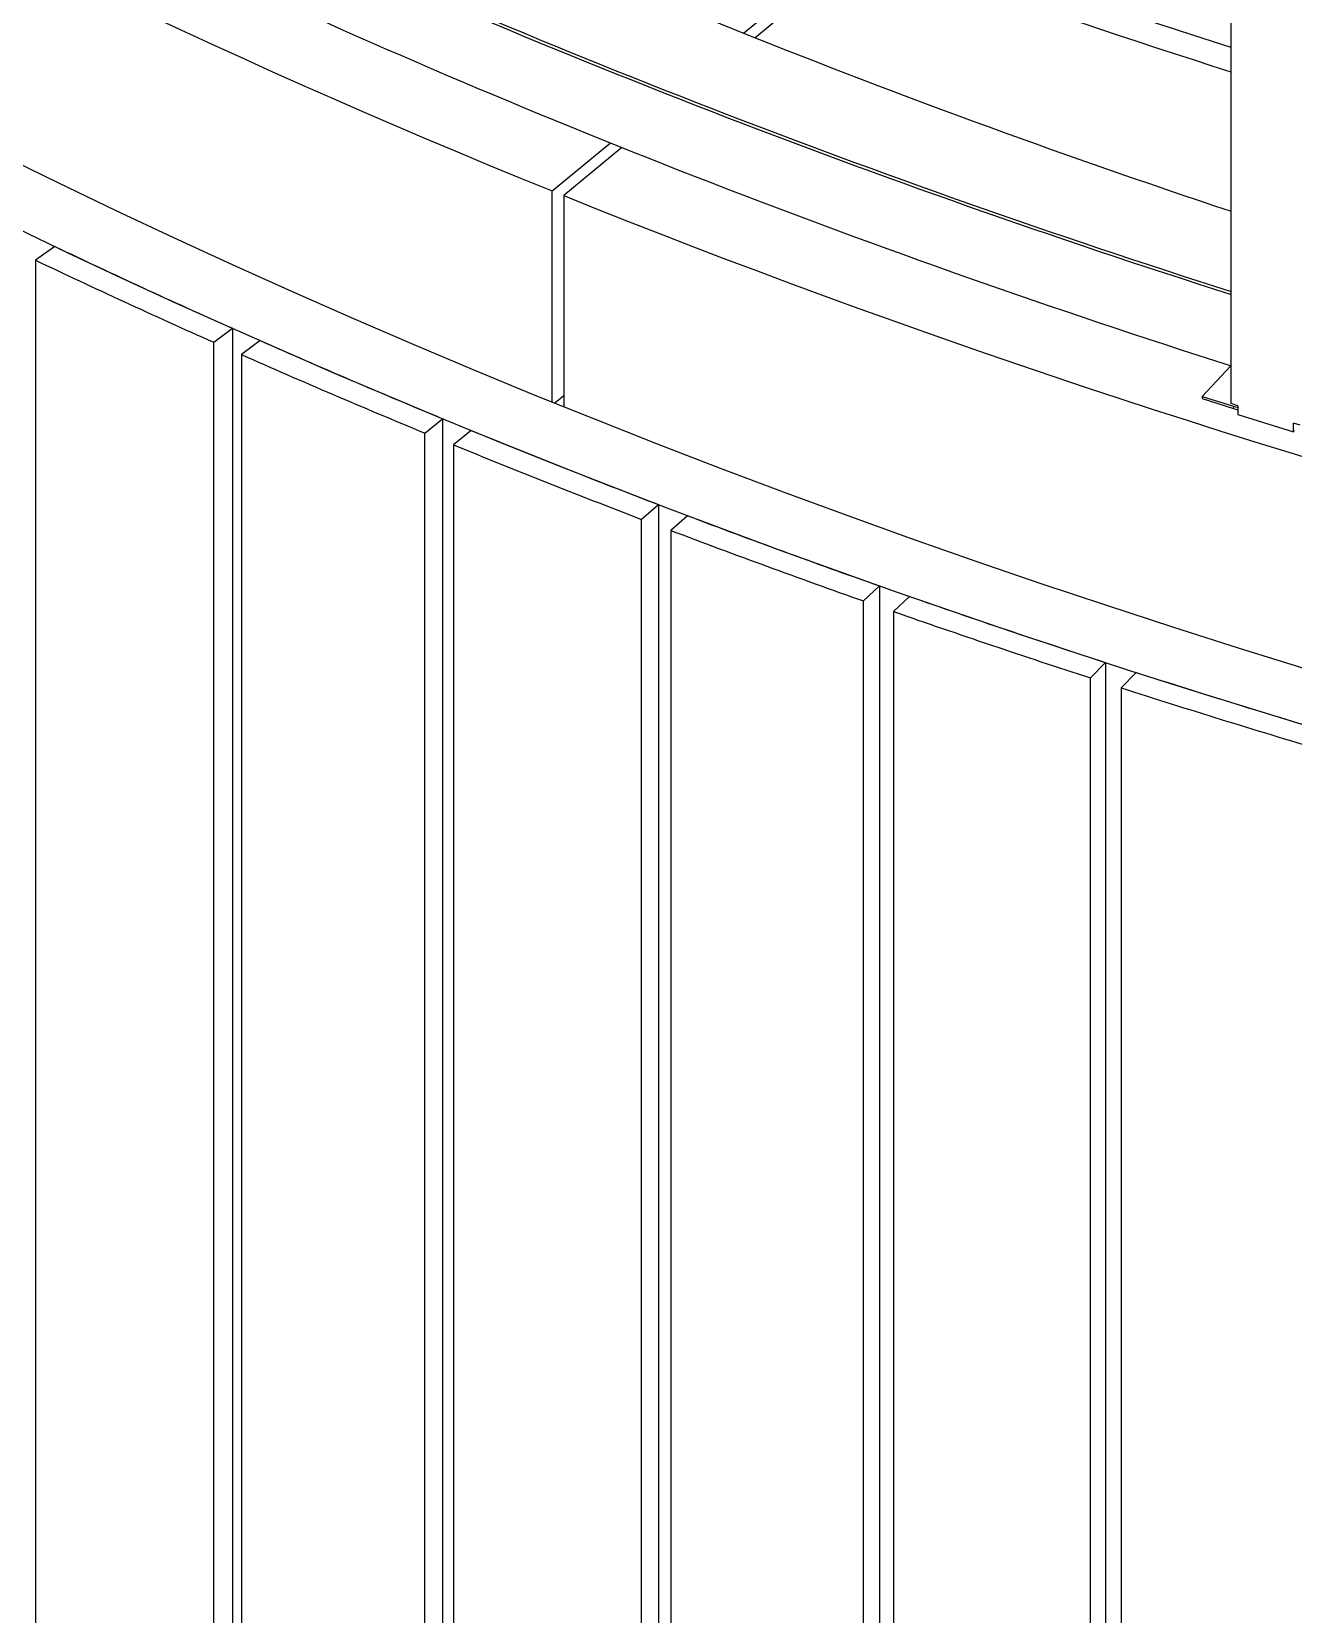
# Model space of a CAD drawing. Header units: millimetres. Extents: x 0 to 89100, y 0 to 63000.
# Drawn here: x 64332 to 65414, y 53266 to 54623 of the extents above; entities that cross this region are included whole.
import ezdxf

# ---------------------------------------------------------------- set-up
doc = ezdxf.new("R2010")
doc.units = ezdxf.units.MM
doc.header["$LTSCALE"] = 150
doc.layers.add('Visible', color=7, linetype='Continuous', lineweight=25)
doc.layers.add('Visible Narrow', color=7, linetype='Continuous', lineweight=18)

msp = doc.modelspace()

# ---------------------------------------------------------------- linework, layer by layer
at = {"layer": 'Visible'}
for p, q in [((65360.5, 54304.38), (65360.5, 55045.96)), ((64942.72, 54622.05), (65031.49, 54695.25)), ((65040.11, 54690.27), (64952.59, 54618.11)), ((64778.62, 54486.74), (64828.55, 54527.91)), ((64838.4, 54523.96), (64788.45, 54482.77)), ((64778.62, 54306.09), (64778.62, 54486.74)), ((64788.45, 54482.77), (64788.45, 54302.12)), ((64352.34, 54439.1), (64335.59, 54427.44)), ((64335.59, 54427.44), (64335.59, 51325.77)), ((64488.47, 54356.93), (64504.48, 54368.94)), ((64504.48, 54368.94), (64504.48, 51267.28)), ((64488.47, 51255.27), (64488.47, 54356.93)), ((64528.26, 54358.38), (64512.25, 54346.37)), ((64512.25, 54346.37), (64512.25, 51244.7)), ((65360.35, 54336.86), (65335.67, 54310.58)), ((64788.45, 54311.13), (64781.11, 54305.08)), ((65335.67, 54310.58), (65362.7, 54302.12)), ((65335.67, 54310.58), (65335.67, 54308.74)), ((65335.67, 54308.74), (65362.7, 54300.28)), ((65366.44, 54302.52), (65360.5, 54304.38)), ((65362.7, 54302.12), (65366.44, 54300.95)), ((65366.44, 54302.52), (65366.44, 54295.17)), ((64669.47, 54279.12), (64684.71, 54291.46)), ((64684.71, 54291.46), (64684.71, 51189.79)), ((65362.7, 54300.28), (65366.44, 54299.11)), ((65366.44, 54295.17), (65413.91, 54280.31)), ((65419.84, 54285.8), (65413.91, 54287.66)), ((65413.91, 54280.31), (65413.91, 54287.66)), ((64669.47, 51177.45), (64669.47, 54279.12)), ((64709.13, 54281.4), (64693.89, 54269.06)), ((65413.91, 54280.31), (65414.98, 54281.45)), ((64693.89, 54269.06), (64693.89, 50677.5)), ((64855.24, 54205.15), (64869.69, 54217.8)), ((64869.69, 54217.8), (64869.69, 50626.24)), ((64894.73, 54208.26), (64880.28, 54195.61)), ((64855.24, 50613.59), (64855.24, 54205.15)), ((64880.28, 54195.61), (64880.28, 50604.05)), ((65045.54, 54135.13), (65059.19, 54148.07)), ((65059.19, 54148.07), (65059.19, 50556.51)), ((65084.81, 54139.06), (65071.16, 54126.12)), ((65045.54, 50543.56), (65045.54, 54135.13)), ((65071.16, 54126.12), (65071.16, 51514.35)), ((65240.12, 54069.14), (65252.94, 54082.36)), ((65252.94, 54082.36), (65252.94, 51470.59)), ((65279.12, 54073.9), (65266.29, 54060.67)), ((65240.12, 51457.37), (65240.12, 54069.14)), ((65266.29, 54060.67), (65266.29, 51448.9))]:
    msp.add_line(p, q, dxfattribs=at)
for centre, major_axis, start_param, end_param in [((68289.52, 57194.93), (-6187.5, 0), 6.0962024, 9.6168762), ((68289.52, 57194.93), (-6112.5, 0), 0, 1.3652724), ((68289.52, 57375.58), (6112.5, 0), 3.7534395, 4.1005421), ((68289.52, 57408.04), (5872.5, 0), 4.0135861, 4.1902126), ((68289.52, 57458.25), (6052.12, 0), 4.0346241, 4.2072096), ((68289.52, 57458.25), (6055.87, 0), 4.0350607, 4.2075521), ((68289.52, 57397.02), (6055.87, 0), 4.0350607, 4.2075521), ((68289.52, 57375.58), (6112.5, 0), 4.1025053, 4.449608), ((68289.52, 57194.93), (6187.5, 0), 4.0226814, 4.0541519), ((68289.52, 57194.93), (-6213.75, 0), 0.8810785, 0.9125695), ((68289.52, 57194.93), (6187.5, 0), 4.0590004, 4.0904709), ((68289.52, 57194.93), (-6213.75, 0), 0.9173975, 0.9488885), ((68289.52, 57194.93), (6187.5, 0), 4.0953194, 4.1267899), ((68289.52, 57194.93), (-6213.75, 0), 0.9537165, 0.9852075), ((68289.52, 53591.12), (-6315, 0), 6.1038739, 8.3379225), ((68289.52, 57194.93), (6187.5, 0), 4.1316384, 4.1631089), ((68289.52, 57194.93), (-6213.75, 0), 0.9900355, 1.0215265), ((68289.52, 57194.93), (6187.5, 0), 4.1679574, 4.1994279), ((68289.52, 57194.93), (-6213.75, 0), 1.0263545, 1.0578455), ((68289.52, 57194.93), (6187.5, 0), 4.2042764, 4.2357469), ((68289.52, 57194.93), (-6213.75, 0), 1.0626735, 1.0941645), ((68289.52, 53603.37), (-6245.17, 0), 6.1828271, 8.3344441), ((68289.52, 53480.9), (-6315, 0), 0, 2.0547372), ((68289.52, 53480.9), (-6315, 0), 0, 2.0547372), ((68289.52, 53480.9), (-6315, 0), 0, 2.0547372), ((68289.52, 53358.42), (-6315, 0), 0, 1.565985), ((68289.52, 53358.42), (-6315, 0), 0, 1.565985), ((68289.52, 53358.42), (-6315, 0), 0.0148462, 1.5559502)]:
    msp.add_ellipse(centre, major_axis=major_axis, ratio=0.5773503, start_param=start_param, end_param=end_param, dxfattribs=at)
for points, knots in [([(65360.5, 54609.86), (65190.48, 54664.18), (65025, 54723.23), (64738.52, 54836.81), (64615.51, 54889.66), (64496.16, 54945.13)], [4.54171051, 4.54171051, 4.54171051, 4.54171051, 4.63808557, 4.63808557, 4.71409587, 4.71409587, 4.71409587, 4.71409587]), ([(65360.5, 54588.69), (65187.9, 54643.68), (65019.94, 54703.53), (64730.79, 54818.17), (64607.48, 54871.15), (64487.82, 54926.76)], [4.54055376, 4.54055376, 4.54055376, 4.54055376, 4.63808557, 4.63808557, 4.71406247, 4.71406247, 4.71406247, 4.71406247]), ([(62075.77, 54755.39), (61949.51, 54578.44), (61845.66, 54395.89), (61591.94, 53806.71), (61530.17, 53386.48), (61637.48, 52558.4), (61805.33, 52150.93), (62352.93, 51385.33), (62734.35, 51027.61), (63672.57, 50399.08), (64229.89, 50128.67), (65463.03, 49703.22), (66138.63, 49548.25), (67277.11, 49402.75), (67724.62, 49372.23), (68172.91, 49367.73)], [3.5362149, 3.5362149, 3.5362149, 3.5362149, 3.6833053, 3.6833053, 4.0016656, 4.0016656, 4.3186134, 4.3186134, 4.6383092, 4.6383092, 4.9591467, 4.9591467, 5.2799455, 5.2799455, 5.4804087, 5.4804087, 5.4804087, 5.4804087])]:
    msp.add_open_spline(points, degree=3, knots=knots, dxfattribs=at)
at = {"layer": 'Visible Narrow'}
msp.add_line((65362.7, 54300.37), (65362.7, 54302.03), dxfattribs=at)

doc.saveas('drawing.dxf')
